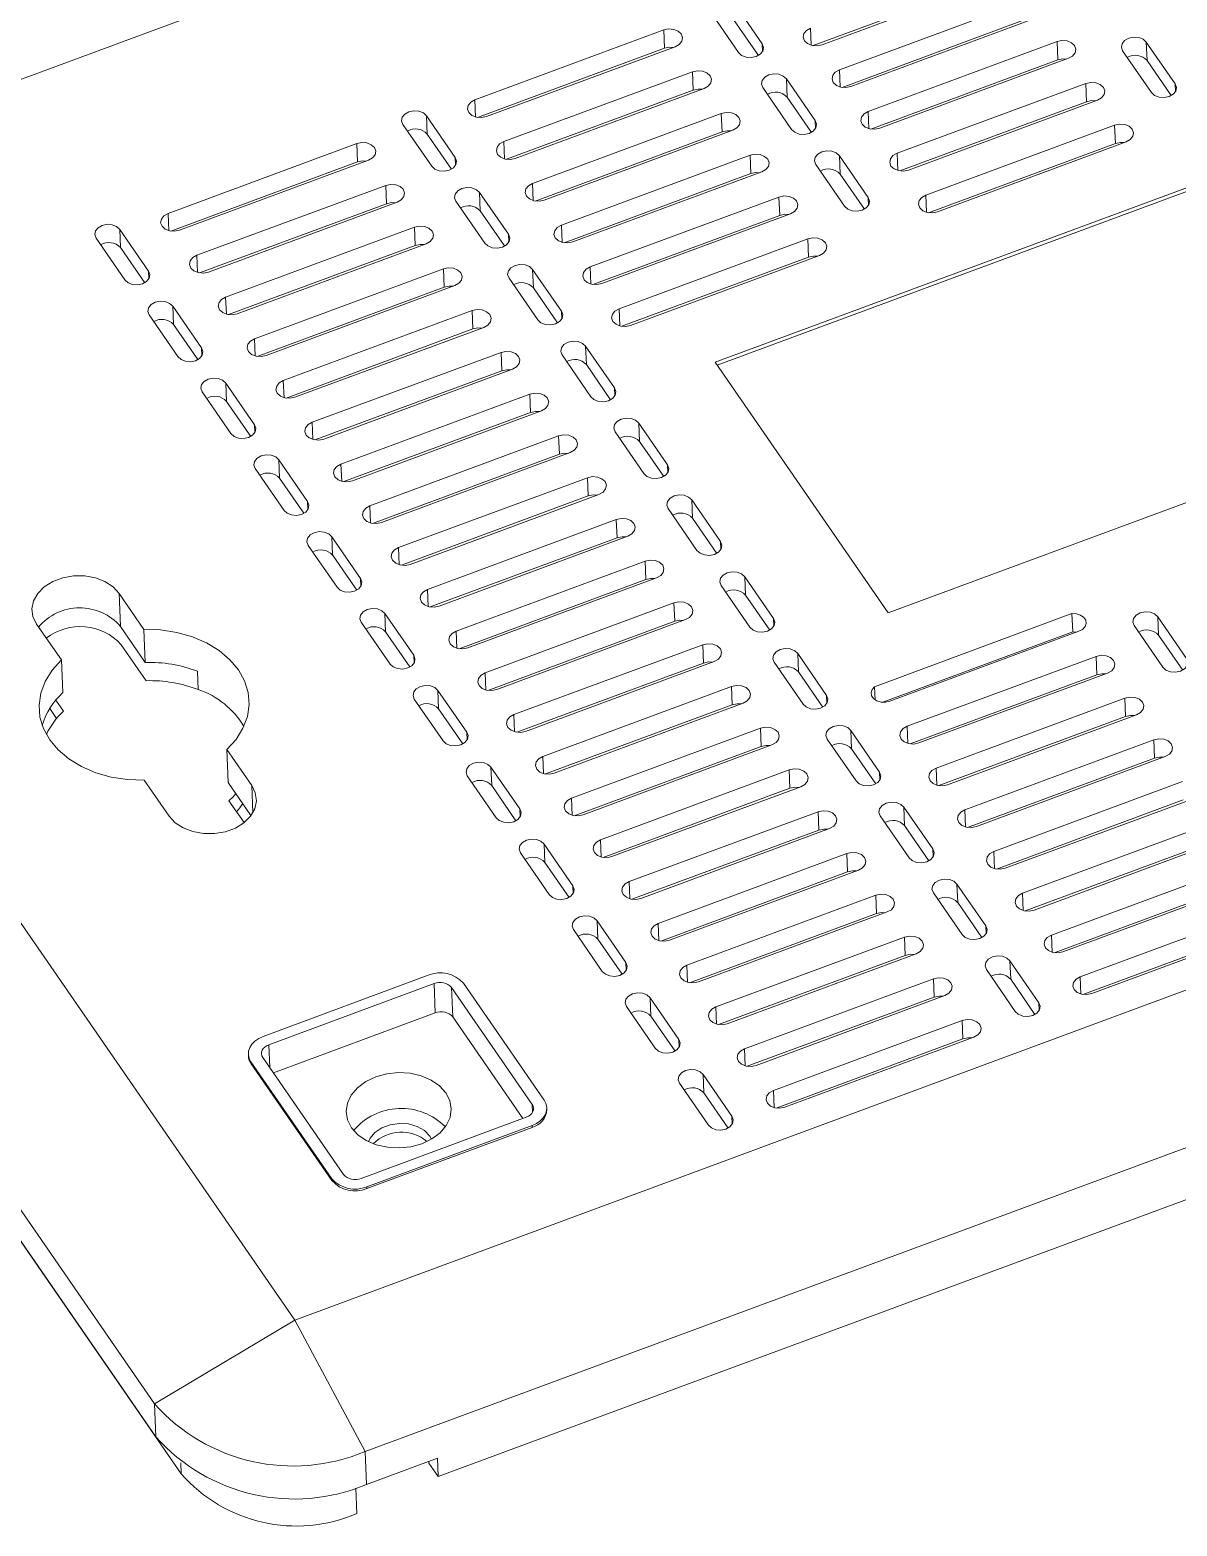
# Model space of a CAD drawing. Header units: inches. Extents: x 1765 to 3463, y 573 to 848.
# Drawn here: x 1975.37 to 1996.76, y 628.94 to 656.83 of the extents above; entities that cross this region are included whole.
import ezdxf

# ---------------------------------------------------------------- set-up
doc = ezdxf.new("R2010")
doc.units = ezdxf.units.IN

msp = doc.modelspace()

# ---------------------------------------------------------------- linework, layer by layer
at = {"color": 7, "linetype": 'Continuous', "lineweight": 15}
for p, q in [((2011.88, 669.483), (1966.55, 652.702)), ((1993.462, 657.822), (1989.978, 656.533)), ((1993.663, 657.853), (1990.142, 656.549)), ((1989.026, 656.566), (1988.488, 657.344)), ((1993.985, 657.386), (1990.465, 656.082)), ((1988.048, 657.181), (1988.585, 656.403)), ((1993.999, 657.044), (1990.516, 655.754)), ((1994.2, 657.074), (1990.68, 655.771)), ((1987.189, 656.824), (1983.669, 655.521)), ((1987.203, 656.483), (1987.189, 656.824)), ((1988.954, 656.348), (1988.502, 657.003)), ((1987.404, 656.513), (1983.884, 655.21)), ((1994.523, 656.607), (1991.002, 655.304)), ((1994.537, 656.266), (1994.523, 656.607)), ((1996.725, 655.819), (1996.187, 656.598)), ((1996.201, 656.256), (1996.187, 656.598)), ((1987.203, 656.483), (1983.72, 655.193)), ((1994.537, 656.266), (1991.053, 654.976)), ((1994.738, 656.296), (1991.217, 654.992)), ((1995.747, 656.435), (1996.285, 655.656)), ((1996.653, 655.601), (1996.201, 656.256)), ((1987.727, 656.046), (1984.206, 654.743)), ((1987.741, 655.704), (1987.727, 656.046)), ((1987.741, 655.704), (1984.257, 654.415)), ((1987.942, 655.735), (1984.421, 654.431)), ((1989.037, 655.749), (1989.574, 654.971)), ((1990.015, 655.134), (1989.477, 655.912)), ((1989.491, 655.57), (1989.477, 655.912)), ((1995.06, 655.829), (1991.54, 654.525)), ((1995.074, 655.487), (1995.06, 655.829)), ((2001.354, 655.518), (1988.151, 650.63)), ((2001.357, 655.449), (1988.189, 650.575)), ((1989.943, 654.916), (1989.491, 655.57)), ((1995.074, 655.487), (1991.591, 654.198)), ((1995.275, 655.517), (1991.755, 654.214)), ((1983.304, 654.448), (1982.767, 655.226)), ((1982.781, 654.885), (1982.767, 655.226)), ((1988.264, 655.268), (1984.744, 653.964)), ((1988.278, 654.926), (1988.264, 655.268)), ((1982.327, 655.063), (1982.864, 654.285)), ((1983.233, 654.23), (1982.781, 654.885)), ((1988.278, 654.926), (1984.795, 653.636)), ((1988.479, 654.956), (1984.959, 653.653)), ((1995.598, 655.05), (1992.077, 653.747)), ((1995.612, 654.709), (1995.598, 655.05)), ((1981.468, 654.706), (1977.947, 653.403)), ((1981.482, 654.365), (1981.468, 654.706)), ((1995.612, 654.709), (1992.128, 653.419)), ((1995.813, 654.739), (1992.292, 653.436)), ((1981.482, 654.365), (1977.998, 653.075)), ((1981.683, 654.395), (1978.162, 653.092)), ((1988.802, 654.489), (1985.281, 653.186)), ((1988.816, 654.148), (1988.802, 654.489)), ((1990.026, 654.317), (1990.563, 653.538)), ((1991.004, 653.701), (1990.466, 654.48)), ((1990.48, 654.138), (1990.466, 654.48)), ((1988.816, 654.148), (1985.332, 652.858)), ((1989.017, 654.178), (1985.496, 652.874)), ((1990.932, 653.483), (1990.48, 654.138)), ((1982.006, 653.928), (1978.485, 652.625)), ((1982.02, 653.586), (1982.006, 653.928)), ((1984.293, 653.016), (1983.756, 653.794)), ((1983.77, 653.452), (1983.756, 653.794)), ((1989.339, 653.711), (1985.819, 652.407)), ((1989.353, 653.369), (1989.339, 653.711)), ((1982.02, 653.586), (1978.536, 652.297)), ((1982.221, 653.617), (1978.7, 652.313)), ((1983.316, 653.631), (1983.853, 652.853)), ((1984.222, 652.798), (1983.77, 653.452)), ((1982.543, 653.15), (1979.022, 651.846)), ((1982.557, 652.808), (1982.543, 653.15)), ((1989.353, 653.369), (1985.87, 652.08)), ((1989.554, 653.399), (1986.034, 652.096)), ((1976.606, 652.945), (1977.143, 652.167)), ((1977.583, 652.33), (1977.046, 653.108)), ((1977.06, 652.767), (1977.046, 653.108)), ((1989.877, 652.932), (1986.356, 651.629)), ((1989.891, 652.591), (1989.877, 652.932)), ((1966.55, 652.702), (1980.31, 632.776)), ((1977.512, 652.112), (1977.06, 652.767)), ((1982.557, 652.808), (1979.073, 651.518)), ((1982.758, 652.838), (1979.237, 651.535)), ((1989.891, 652.591), (1986.407, 651.301)), ((1990.092, 652.621), (1986.571, 651.318)), ((1983.081, 652.371), (1979.56, 651.068)), ((1983.094, 652.03), (1983.081, 652.371)), ((1985.282, 651.583), (1984.745, 652.362)), ((1984.759, 652.02), (1984.745, 652.362)), ((1983.094, 652.03), (1979.611, 650.74)), ((1983.296, 652.06), (1979.775, 650.756)), ((1984.305, 652.199), (1984.842, 651.42)), ((1985.211, 651.365), (1984.759, 652.02)), ((1977.595, 651.513), (1978.132, 650.735)), ((1978.572, 650.898), (1978.035, 651.676)), ((1978.049, 651.335), (1978.035, 651.676)), ((1983.618, 651.593), (1980.097, 650.289)), ((1983.632, 651.251), (1983.618, 651.593)), ((1978.501, 650.68), (1978.049, 651.335)), ((1983.632, 651.251), (1980.148, 649.962)), ((1983.833, 651.281), (1980.312, 649.978)), ((1977.693, 631.218), (1963.933, 651.144)), ((1986.271, 650.151), (1985.734, 650.93)), ((1985.748, 650.588), (1985.734, 650.93)), ((1984.156, 650.814), (1980.635, 649.511)), ((1984.169, 650.473), (1984.156, 650.814)), ((1985.294, 650.767), (1985.831, 649.988)), ((1988.151, 650.63), (1991.376, 645.96)), ((1991.376, 645.96), (2004.139, 650.685)), ((1977.718, 630.603), (1963.959, 650.53)), ((1984.169, 650.473), (1980.686, 649.183)), ((1984.371, 650.503), (1980.85, 649.2)), ((1986.2, 649.933), (1985.748, 650.588)), ((1978.584, 650.081), (1979.121, 649.302)), ((1979.561, 649.465), (1979.024, 650.244)), ((1979.038, 649.902), (1979.024, 650.244)), ((1978.193, 629.912), (1964.434, 649.839)), ((1979.49, 649.247), (1979.038, 649.902)), ((1984.693, 650.036), (1981.172, 648.733)), ((1984.707, 649.695), (1984.693, 650.036)), ((1980.31, 632.776), (2025.64, 649.557)), ((1984.707, 649.695), (1981.223, 648.405)), ((1984.908, 649.725), (1981.387, 648.421)), ((1985.231, 649.258), (1981.71, 647.954)), ((1985.244, 648.916), (1985.231, 649.258)), ((1986.283, 649.334), (1986.82, 648.556)), ((1987.26, 648.719), (1986.723, 649.497)), ((1986.737, 649.156), (1986.723, 649.497)), ((1987.189, 648.501), (1986.737, 649.156)), ((1980.55, 648.033), (1980.013, 648.812)), ((1980.027, 648.47), (1980.013, 648.812)), ((1985.244, 648.916), (1981.761, 647.627)), ((1985.446, 648.946), (1981.925, 647.643)), ((1979.573, 648.649), (1980.11, 647.87)), ((1980.479, 647.815), (1980.027, 648.47)), ((1985.768, 648.479), (1982.247, 647.176)), ((1985.782, 648.138), (1985.768, 648.479)), ((1985.782, 648.138), (1982.298, 646.848)), ((1985.983, 648.168), (1982.462, 646.864)), ((1987.272, 647.902), (1987.809, 647.124)), ((1988.249, 647.287), (1987.712, 648.065)), ((1987.726, 647.724), (1987.712, 648.065)), ((1986.305, 647.701), (1982.785, 646.397)), ((1986.319, 647.359), (1986.305, 647.701)), ((1988.178, 647.069), (1987.726, 647.724)), ((1981.539, 646.601), (1981.002, 647.379)), ((1981.016, 647.038), (1981.002, 647.379)), ((1986.319, 647.359), (1982.836, 646.07)), ((1986.52, 647.389), (1983, 646.086)), ((1980.561, 647.216), (1981.099, 646.438)), ((1981.468, 646.383), (1981.016, 647.038)), ((2026.953, 647.108), (1981.624, 630.327)), ((1986.843, 646.922), (1983.322, 645.619)), ((1986.857, 646.581), (1986.843, 646.922)), ((1986.857, 646.581), (1983.373, 645.291)), ((1987.058, 646.611), (1983.537, 645.308)), ((1988.261, 646.47), (1988.798, 645.692)), ((1989.238, 645.854), (1988.701, 646.633)), ((1988.715, 646.291), (1988.701, 646.633)), ((1977.035, 646.321), (1977.498, 645.651)), ((1977.06, 645.707), (1977.035, 646.321)), ((1989.167, 645.636), (1988.715, 646.291)), ((1982.528, 645.169), (1981.991, 645.947)), ((1982.005, 645.606), (1981.991, 645.947)), ((1987.38, 646.144), (1983.86, 644.841)), ((1987.394, 645.803), (1987.38, 646.144)), ((1991.12, 644.583), (1994.802, 645.946)), ((1994.802, 645.946), (1994.816, 645.604)), ((1996.937, 645.108), (1996.4, 645.886)), ((1996.414, 645.545), (1996.4, 645.886)), ((1975.958, 645.081), (1975.495, 645.751)), ((1977.06, 645.707), (1977.523, 645.036)), ((1977.523, 645.036), (1977.498, 645.651)), ((1981.55, 645.784), (1982.088, 645.006)), ((2025.672, 645.663), (1982.983, 629.86)), ((1987.394, 645.803), (1983.911, 644.513)), ((1987.595, 645.833), (1984.075, 644.529)), ((1994.929, 645.616), (1991.408, 644.312)), ((1995.96, 645.723), (1996.497, 644.945)), ((1977.074, 645.365), (1977.537, 644.695)), ((1982.457, 644.951), (1982.005, 645.606)), ((1987.918, 645.366), (1984.397, 644.062)), ((1987.932, 645.024), (1987.918, 645.366)), ((1991.273, 644.293), (1994.816, 645.604)), ((1994.892, 645.602), (1994.816, 645.604)), ((1996.866, 644.89), (1996.414, 645.545)), ((1975.958, 645.081), (1975.983, 644.466)), ((1988.133, 645.054), (1984.612, 643.751)), ((1990.227, 644.422), (1989.69, 645.201)), ((1989.704, 644.859), (1989.69, 645.201)), ((1995.252, 645.149), (1991.731, 643.845)), ((1995.266, 644.807), (1995.252, 645.149)), ((1978.512, 644.529), (1978.498, 644.871)), ((1987.932, 645.024), (1984.448, 643.735)), ((1989.25, 645.038), (1989.787, 644.259)), ((1990.156, 644.204), (1989.704, 644.859)), ((1995.266, 644.807), (1991.782, 643.517)), ((1995.467, 644.837), (1991.946, 643.534)), ((1983.517, 643.736), (1982.98, 644.515)), ((1982.993, 644.173), (1982.98, 644.515)), ((1988.455, 644.587), (1984.935, 643.284)), ((1988.469, 644.246), (1988.455, 644.587)), ((1991.13, 644.339), (1991.12, 644.583)), ((1975.997, 644.125), (1975.854, 644.331)), ((1982.539, 644.352), (1983.077, 643.574)), ((1988.469, 644.246), (1984.986, 642.956)), ((1988.67, 644.276), (1985.15, 642.973)), ((1995.789, 644.37), (1992.268, 643.067)), ((1995.803, 644.029), (1995.789, 644.37)), ((1975.868, 643.989), (1975.741, 644.174)), ((1983.446, 643.518), (1982.993, 644.173)), ((1995.803, 644.029), (1992.32, 642.739)), ((1996.004, 644.059), (1992.483, 642.755)), ((1988.993, 643.809), (1985.472, 642.506)), ((1989.007, 643.467), (1988.993, 643.809)), ((1991.216, 642.99), (1990.679, 643.768)), ((1990.693, 643.427), (1990.679, 643.768)), ((1979.045, 643.411), (1979.508, 642.741)), ((1979.045, 643.411), (1979.07, 642.797)), ((1989.007, 643.467), (1985.523, 642.178)), ((1989.208, 643.498), (1985.687, 642.194)), ((1990.239, 643.605), (1990.776, 642.827)), ((1991.145, 642.772), (1990.693, 643.427)), ((1996.327, 643.592), (1992.806, 642.288)), ((1996.341, 643.25), (1996.327, 643.592)), ((1996.341, 643.25), (1992.857, 641.961)), ((1996.542, 643.28), (1993.021, 641.977)), ((1977.967, 642.171), (1977.504, 642.841)), ((1983.528, 642.92), (1984.066, 642.141)), ((1984.506, 642.304), (1983.969, 643.083)), ((1983.982, 642.741), (1983.969, 643.083)), ((1989.53, 643.031), (1986.01, 641.727)), ((1989.544, 642.689), (1989.53, 643.031)), ((1979.07, 642.797), (1979.494, 642.182)), ((1984.435, 642.086), (1983.982, 642.741)), ((1989.544, 642.689), (1986.061, 641.399)), ((1989.745, 642.719), (1986.225, 641.416)), ((1996.864, 642.813), (1993.343, 641.51)), ((1979.084, 642.455), (1979.364, 642.049)), ((1992.205, 641.558), (1991.668, 642.336)), ((1991.682, 641.995), (1991.668, 642.336)), ((1996.878, 642.472), (1993.395, 641.182)), ((1997.079, 642.502), (1993.558, 641.199)), ((1990.068, 642.252), (1986.547, 640.949)), ((1990.082, 641.911), (1990.068, 642.252)), ((1991.228, 642.173), (1991.765, 641.395)), ((1992.134, 641.34), (1991.682, 641.995)), ((1997.402, 642.035), (1993.881, 640.732)), ((1990.082, 641.911), (1986.598, 640.621)), ((1990.283, 641.941), (1986.762, 640.637)), ((1997.617, 641.724), (1994.096, 640.42)), ((1984.517, 641.487), (1985.055, 640.709)), ((1985.495, 640.872), (1984.958, 641.65)), ((1984.971, 641.309), (1984.958, 641.65)), ((1990.605, 641.474), (1987.085, 640.17)), ((1990.619, 641.132), (1990.605, 641.474)), ((1997.416, 641.693), (1993.932, 640.404)), ((1985.424, 640.654), (1984.971, 641.309)), ((1990.82, 641.162), (1987.3, 639.859)), ((1997.939, 641.257), (1994.418, 639.953)), ((1990.619, 641.132), (1987.136, 639.843)), ((1993.194, 640.126), (1992.657, 640.904)), ((1992.671, 640.562), (1992.657, 640.904)), ((1997.953, 640.915), (1994.47, 639.625)), ((1998.154, 640.945), (1994.633, 639.642)), ((1991.143, 640.695), (1987.622, 639.392)), ((1991.157, 640.354), (1991.143, 640.695)), ((1992.217, 640.741), (1992.754, 639.963)), ((1991.157, 640.354), (1987.673, 639.064)), ((1991.358, 640.384), (1987.837, 639.081)), ((1993.123, 639.907), (1992.671, 640.562)), ((1998.477, 640.478), (1994.956, 639.175)), ((1985.506, 640.055), (1986.044, 639.277)), ((1986.484, 639.44), (1985.947, 640.218)), ((1985.96, 639.877), (1985.947, 640.218)), ((1998.491, 640.137), (1995.007, 638.847)), ((1998.692, 640.167), (1995.171, 638.863)), ((1986.413, 639.222), (1985.96, 639.877)), ((1991.68, 639.917), (1988.16, 638.614)), ((1991.694, 639.575), (1991.68, 639.917)), ((1991.694, 639.575), (1988.211, 638.286)), ((1991.895, 639.606), (1988.375, 638.302)), ((1979.719, 638.065), (1982.8, 639.205)), ((1993.206, 639.309), (1993.743, 638.53)), ((1994.183, 638.693), (1993.646, 639.472)), ((1993.66, 639.13), (1993.646, 639.472)), ((1979.827, 637.909), (1982.907, 639.05)), ((1982.93, 638.503), (1982.907, 639.05)), ((1983.235, 638.975), (1984.74, 636.796)), ((1983.235, 638.975), (1983.257, 638.429)), ((1983.455, 639.057), (1984.96, 636.877)), ((1992.218, 639.139), (1988.697, 637.835)), ((1992.232, 638.797), (1992.218, 639.139)), ((1994.112, 638.475), (1993.66, 639.13)), ((1987.473, 638.008), (1986.935, 638.786)), ((1986.949, 638.444), (1986.935, 638.786)), ((1992.232, 638.797), (1988.748, 637.508)), ((1992.433, 638.827), (1988.912, 637.524)), ((1979.912, 637.386), (1982.93, 638.503)), ((1983.257, 638.429), (1984.565, 636.536)), ((1986.495, 638.623), (1987.033, 637.845)), ((1987.402, 637.79), (1986.949, 638.444)), ((1992.755, 638.36), (1989.235, 637.057)), ((1992.769, 638.019), (1992.755, 638.36)), ((1992.769, 638.019), (1989.286, 636.729)), ((1992.97, 638.049), (1989.45, 636.745)), ((1979.445, 637.733), (1979.446, 637.699)), ((1980.999, 635.411), (1979.494, 637.591)), ((1979.494, 637.591), (1979.496, 637.556)), ((1981.001, 635.377), (1979.496, 637.556)), ((1981.219, 635.493), (1979.714, 637.672)), ((1988.462, 636.575), (1987.924, 637.354)), ((1987.938, 637.012), (1987.924, 637.354)), ((1987.484, 637.191), (1988.022, 636.412)), ((1988.391, 636.357), (1987.938, 637.012)), ((1985.011, 636.7), (1985.01, 636.734)), ((1984.627, 636.559), (1981.547, 635.418)), ((1984.735, 636.403), (1981.654, 635.263)), ((1984.736, 636.369), (1981.656, 635.228)), ((1984.736, 636.369), (1984.735, 636.403)), ((1981.001, 635.377), (1980.999, 635.411)), ((1981.654, 635.263), (1981.656, 635.228)), ((1980.31, 632.776), (1977.693, 631.218)), ((1981.624, 630.327), (1980.31, 632.776)), ((1977.718, 630.603), (1977.693, 631.218)), ((1981.624, 630.327), (1981.649, 629.712)), ((1982.969, 630.201), (1981.649, 629.712)), ((1982.811, 630.109), (1982.81, 630.142)), ((1982.983, 629.86), (1982.811, 630.109)), ((1982.983, 629.86), (1982.969, 630.201)), ((1981.449, 629.645), (1981.469, 629.17))]:
    msp.add_line(p, q, dxfattribs=at)
at = {"color": 8, "linetype": 'Continuous', "lineweight": 15}
for p, q in [((1989.94, 656.541), (1989.927, 656.861)), ((1989.031, 656.421), (1989.026, 656.566)), ((1990.478, 655.763), (1990.465, 656.082)), ((1996.731, 655.675), (1996.725, 655.819)), ((1983.682, 655.201), (1983.669, 655.521)), ((1990.02, 654.989), (1990.015, 655.134)), ((1991.015, 654.984), (1991.002, 655.304)), ((1984.219, 654.423), (1984.206, 654.743)), ((1983.31, 654.303), (1983.304, 654.448)), ((1991.553, 654.206), (1991.54, 654.525)), ((1984.757, 653.645), (1984.744, 653.964)), ((1991.009, 653.557), (1991.004, 653.701)), ((1992.09, 653.427), (1992.077, 653.747)), ((1977.96, 653.083), (1977.947, 653.403)), ((1985.294, 652.866), (1985.281, 653.186)), ((1984.299, 652.871), (1984.293, 653.016)), ((1978.498, 652.305), (1978.485, 652.625)), ((1977.589, 652.185), (1977.583, 652.33)), ((1985.832, 652.088), (1985.819, 652.407)), ((1979.035, 651.527), (1979.022, 651.846)), ((1985.288, 651.439), (1985.282, 651.583)), ((1986.369, 651.309), (1986.356, 651.629)), ((1979.573, 650.748), (1979.56, 651.068)), ((1978.578, 650.753), (1978.572, 650.898)), ((1980.11, 649.97), (1980.097, 650.289)), ((1986.277, 650.006), (1986.271, 650.151)), ((1979.567, 649.321), (1979.561, 649.465)), ((1980.648, 649.191), (1980.635, 649.511)), ((1981.185, 648.413), (1981.172, 648.733)), ((1987.266, 648.574), (1987.26, 648.719)), ((1980.556, 647.888), (1980.55, 648.033)), ((1981.723, 647.635), (1981.71, 647.954)), ((1988.255, 647.142), (1988.249, 647.287)), ((1982.26, 646.856), (1982.247, 647.176)), ((1981.545, 646.456), (1981.539, 646.601)), ((1982.798, 646.078), (1982.785, 646.397)), ((1983.335, 645.299), (1983.322, 645.619)), ((1989.244, 645.71), (1989.238, 645.854)), ((1982.534, 645.024), (1982.528, 645.169)), ((1983.873, 644.521), (1983.86, 644.841)), ((1990.233, 644.278), (1990.227, 644.422)), ((1984.41, 643.743), (1984.397, 644.062)), ((1983.523, 643.592), (1983.517, 643.736)), ((1991.744, 643.526), (1991.731, 643.845)), ((1984.948, 642.964), (1984.935, 643.284)), ((1991.222, 642.845), (1991.216, 642.99)), ((1992.281, 642.747), (1992.268, 643.067)), ((1979.528, 642.234), (1979.508, 642.741)), ((1984.512, 642.16), (1984.506, 642.304)), ((1985.485, 642.186), (1985.472, 642.506)), ((1992.819, 641.969), (1992.806, 642.288)), ((1986.023, 641.408), (1986.01, 641.727)), ((1992.211, 641.413), (1992.205, 641.558)), ((1993.356, 641.19), (1993.343, 641.51)), ((1985.501, 640.727), (1985.495, 640.872)), ((1986.56, 640.629), (1986.547, 640.949)), ((1993.894, 640.412), (1993.881, 640.732)), ((1987.098, 639.851), (1987.085, 640.17)), ((1993.2, 639.981), (1993.194, 640.126)), ((1994.431, 639.634), (1994.418, 639.953)), ((1986.49, 639.295), (1986.484, 639.44)), ((1987.635, 639.072), (1987.622, 639.392)), ((1994.969, 638.855), (1994.956, 639.175)), ((1994.189, 638.549), (1994.183, 638.693)), ((1988.173, 638.294), (1988.16, 638.614)), ((1979.827, 637.909), (1979.844, 637.484)), ((1987.479, 637.863), (1987.473, 638.008)), ((1988.71, 637.516), (1988.697, 637.835)), ((1989.248, 636.737), (1989.235, 637.057)), ((1984.746, 636.651), (1984.74, 636.796)), ((1988.468, 636.431), (1988.462, 636.575)), ((1978.185, 630.119), (1978.193, 629.912))]:
    msp.add_line(p, q, dxfattribs=at)
at = {"color": 7, "linetype": 'Continuous', "lineweight": 15, "flags": 128}
for points in [[(1987.404, 656.513), (1987.48, 656.556), (1987.528, 656.616), (1987.541, 656.684), (1987.517, 656.75), (1987.459, 656.803), (1987.376, 656.836), (1987.282, 656.844), (1987.189, 656.824)], [(1989.927, 656.861), (1989.851, 656.817), (1989.803, 656.757), (1989.79, 656.689), (1989.815, 656.623), (1989.873, 656.57), (1989.955, 656.537), (1990.05, 656.53), (1990.142, 656.549)], [(1987.367, 656.499), (1987.296, 656.502), (1987.203, 656.483)], [(1988.585, 656.403), (1988.643, 656.35), (1988.726, 656.317), (1988.821, 656.309), (1988.913, 656.329), (1988.989, 656.372), (1989.037, 656.432), (1989.05, 656.5), (1989.026, 656.566)], [(1994.738, 656.296), (1994.814, 656.339), (1994.862, 656.399), (1994.875, 656.467), (1994.851, 656.533), (1994.793, 656.586), (1994.71, 656.619), (1994.615, 656.626), (1994.523, 656.607)], [(1996.187, 656.598), (1996.129, 656.651), (1996.047, 656.684), (1995.952, 656.691), (1995.86, 656.672), (1995.784, 656.629), (1995.736, 656.569), (1995.723, 656.501), (1995.747, 656.435)], [(1994.701, 656.282), (1994.629, 656.285), (1994.537, 656.266)], [(1987.942, 655.735), (1988.018, 655.778), (1988.066, 655.838), (1988.079, 655.906), (1988.054, 655.972), (1987.996, 656.025), (1987.914, 656.058), (1987.819, 656.065), (1987.727, 656.046)], [(1989.477, 655.912), (1989.419, 655.965), (1989.337, 655.998), (1989.242, 656.006), (1989.15, 655.986), (1989.073, 655.943), (1989.025, 655.883), (1989.013, 655.815), (1989.037, 655.749)], [(1990.465, 656.082), (1990.389, 656.039), (1990.341, 655.979), (1990.328, 655.911), (1990.352, 655.845), (1990.41, 655.792), (1990.493, 655.759), (1990.587, 655.751), (1990.68, 655.771)], [(1987.905, 655.721), (1987.833, 655.724), (1987.741, 655.704)], [(1995.275, 655.517), (1995.351, 655.56), (1995.4, 655.621), (1995.412, 655.689), (1995.388, 655.755), (1995.33, 655.808), (1995.248, 655.841), (1995.153, 655.848), (1995.06, 655.829)], [(1996.285, 655.656), (1996.343, 655.603), (1996.425, 655.57), (1996.52, 655.563), (1996.612, 655.582), (1996.688, 655.625), (1996.736, 655.685), (1996.749, 655.754), (1996.725, 655.819)], [(1983.669, 655.521), (1983.593, 655.478), (1983.544, 655.418), (1983.532, 655.35), (1983.556, 655.284), (1983.614, 655.23), (1983.696, 655.198), (1983.791, 655.19), (1983.884, 655.21)], [(1995.238, 655.504), (1995.167, 655.507), (1995.074, 655.487)], [(1982.767, 655.226), (1982.709, 655.28), (1982.626, 655.312), (1982.532, 655.32), (1982.439, 655.3), (1982.363, 655.257), (1982.315, 655.197), (1982.302, 655.129), (1982.327, 655.063)], [(1988.479, 654.956), (1988.555, 654.999), (1988.603, 655.059), (1988.616, 655.128), (1988.592, 655.193), (1988.534, 655.247), (1988.451, 655.28), (1988.357, 655.287), (1988.264, 655.268)], [(1989.574, 654.971), (1989.632, 654.917), (1989.715, 654.884), (1989.81, 654.877), (1989.902, 654.896), (1989.978, 654.939), (1990.026, 655), (1990.039, 655.068), (1990.015, 655.134)], [(1991.002, 655.304), (1990.926, 655.261), (1990.878, 655.201), (1990.865, 655.132), (1990.89, 655.067), (1990.948, 655.013), (1991.03, 654.98), (1991.125, 654.973), (1991.217, 654.992)], [(1988.442, 654.942), (1988.371, 654.945), (1988.278, 654.926)], [(1995.813, 654.739), (1995.889, 654.782), (1995.937, 654.842), (1995.95, 654.91), (1995.926, 654.976), (1995.868, 655.03), (1995.785, 655.062), (1995.69, 655.07), (1995.598, 655.05)], [(1981.683, 654.395), (1981.759, 654.438), (1981.807, 654.498), (1981.82, 654.566), (1981.796, 654.632), (1981.738, 654.685), (1981.655, 654.718), (1981.56, 654.726), (1981.468, 654.706)], [(1984.206, 654.743), (1984.13, 654.7), (1984.082, 654.639), (1984.069, 654.571), (1984.093, 654.505), (1984.151, 654.452), (1984.234, 654.419), (1984.329, 654.412), (1984.421, 654.431)], [(1990.466, 654.48), (1990.408, 654.533), (1990.326, 654.566), (1990.231, 654.573), (1990.138, 654.554), (1990.062, 654.511), (1990.014, 654.451), (1990.002, 654.383), (1990.026, 654.317)], [(1995.776, 654.725), (1995.704, 654.728), (1995.612, 654.709)], [(1981.646, 654.381), (1981.574, 654.384), (1981.482, 654.365)], [(1982.864, 654.285), (1982.922, 654.232), (1983.005, 654.199), (1983.099, 654.191), (1983.192, 654.211), (1983.268, 654.254), (1983.316, 654.314), (1983.329, 654.382), (1983.304, 654.448)], [(1989.017, 654.178), (1989.093, 654.221), (1989.141, 654.281), (1989.154, 654.349), (1989.129, 654.415), (1989.071, 654.468), (1988.989, 654.501), (1988.894, 654.508), (1988.802, 654.489)], [(1991.54, 654.525), (1991.464, 654.482), (1991.416, 654.422), (1991.403, 654.354), (1991.427, 654.288), (1991.485, 654.235), (1991.568, 654.202), (1991.662, 654.195), (1991.755, 654.214)], [(1988.98, 654.164), (1988.908, 654.167), (1988.816, 654.148)], [(1982.221, 653.617), (1982.297, 653.66), (1982.345, 653.72), (1982.358, 653.788), (1982.333, 653.854), (1982.275, 653.907), (1982.193, 653.94), (1982.098, 653.947), (1982.006, 653.928)], [(1983.756, 653.794), (1983.698, 653.847), (1983.615, 653.88), (1983.521, 653.888), (1983.428, 653.868), (1983.352, 653.825), (1983.304, 653.765), (1983.291, 653.697), (1983.316, 653.631)], [(1984.744, 653.964), (1984.668, 653.921), (1984.619, 653.861), (1984.607, 653.793), (1984.631, 653.727), (1984.689, 653.674), (1984.771, 653.641), (1984.866, 653.633), (1984.959, 653.653)], [(1989.554, 653.399), (1989.63, 653.442), (1989.678, 653.503), (1989.691, 653.571), (1989.667, 653.637), (1989.609, 653.69), (1989.526, 653.723), (1989.432, 653.73), (1989.339, 653.711)], [(1990.563, 653.538), (1990.621, 653.485), (1990.704, 653.452), (1990.799, 653.445), (1990.891, 653.464), (1990.967, 653.507), (1991.015, 653.567), (1991.028, 653.636), (1991.004, 653.701)], [(1992.077, 653.747), (1992.001, 653.704), (1991.953, 653.644), (1991.94, 653.576), (1991.965, 653.51), (1992.023, 653.456), (1992.105, 653.424), (1992.2, 653.416), (1992.292, 653.436)], [(1982.183, 653.603), (1982.112, 653.606), (1982.02, 653.586)], [(1977.046, 653.108), (1976.988, 653.162), (1976.905, 653.194), (1976.81, 653.202), (1976.718, 653.182), (1976.642, 653.139), (1976.594, 653.079), (1976.581, 653.011), (1976.606, 652.945)], [(1977.947, 653.403), (1977.871, 653.36), (1977.823, 653.3), (1977.81, 653.232), (1977.835, 653.166), (1977.893, 653.112), (1977.975, 653.08), (1978.07, 653.072), (1978.162, 653.092)], [(1982.758, 652.838), (1982.834, 652.881), (1982.882, 652.941), (1982.895, 653.01), (1982.871, 653.075), (1982.813, 653.129), (1982.73, 653.162), (1982.635, 653.169), (1982.543, 653.15)], [(1985.281, 653.186), (1985.205, 653.143), (1985.157, 653.083), (1985.144, 653.014), (1985.168, 652.949), (1985.226, 652.895), (1985.309, 652.862), (1985.404, 652.855), (1985.496, 652.874)], [(1989.517, 653.386), (1989.446, 653.389), (1989.353, 653.369)], [(1983.853, 652.853), (1983.911, 652.799), (1983.994, 652.766), (1984.088, 652.759), (1984.181, 652.778), (1984.257, 652.821), (1984.305, 652.882), (1984.318, 652.95), (1984.293, 653.016)], [(1990.092, 652.621), (1990.168, 652.664), (1990.216, 652.724), (1990.229, 652.792), (1990.204, 652.858), (1990.146, 652.912), (1990.064, 652.944), (1989.969, 652.952), (1989.877, 652.932)], [(1978.485, 652.625), (1978.409, 652.582), (1978.361, 652.521), (1978.348, 652.453), (1978.372, 652.387), (1978.43, 652.334), (1978.513, 652.301), (1978.607, 652.294), (1978.7, 652.313)], [(1982.721, 652.824), (1982.649, 652.827), (1982.557, 652.808)], [(1990.055, 652.607), (1989.983, 652.61), (1989.891, 652.591)], [(1977.143, 652.167), (1977.201, 652.114), (1977.284, 652.081), (1977.378, 652.073), (1977.471, 652.093), (1977.547, 652.136), (1977.595, 652.196), (1977.608, 652.264), (1977.583, 652.33)], [(1983.296, 652.06), (1983.372, 652.103), (1983.42, 652.163), (1983.432, 652.231), (1983.408, 652.297), (1983.35, 652.35), (1983.268, 652.383), (1983.173, 652.39), (1983.081, 652.371)], [(1984.745, 652.362), (1984.687, 652.415), (1984.604, 652.448), (1984.51, 652.455), (1984.417, 652.436), (1984.341, 652.393), (1984.293, 652.333), (1984.28, 652.265), (1984.305, 652.199)], [(1985.819, 652.407), (1985.742, 652.364), (1985.694, 652.304), (1985.682, 652.236), (1985.706, 652.17), (1985.764, 652.117), (1985.846, 652.084), (1985.941, 652.077), (1986.034, 652.096)], [(1983.258, 652.046), (1983.187, 652.049), (1983.094, 652.03)], [(1978.035, 651.676), (1977.977, 651.729), (1977.894, 651.762), (1977.799, 651.77), (1977.707, 651.75), (1977.631, 651.707), (1977.583, 651.647), (1977.57, 651.579), (1977.595, 651.513)], [(1979.022, 651.846), (1978.946, 651.803), (1978.898, 651.743), (1978.885, 651.675), (1978.91, 651.609), (1978.968, 651.556), (1979.05, 651.523), (1979.145, 651.515), (1979.237, 651.535)], [(1983.833, 651.281), (1983.909, 651.324), (1983.957, 651.385), (1983.97, 651.453), (1983.946, 651.519), (1983.888, 651.572), (1983.805, 651.605), (1983.71, 651.612), (1983.618, 651.593)], [(1984.842, 651.42), (1984.9, 651.367), (1984.983, 651.334), (1985.077, 651.327), (1985.17, 651.346), (1985.246, 651.389), (1985.294, 651.449), (1985.307, 651.518), (1985.282, 651.583)], [(1986.356, 651.629), (1986.28, 651.586), (1986.232, 651.526), (1986.219, 651.458), (1986.243, 651.392), (1986.301, 651.338), (1986.384, 651.306), (1986.479, 651.298), (1986.571, 651.318)], [(1983.796, 651.268), (1983.724, 651.271), (1983.632, 651.251)], [(1979.56, 651.068), (1979.484, 651.025), (1979.436, 650.965), (1979.423, 650.896), (1979.447, 650.831), (1979.505, 650.777), (1979.588, 650.744), (1979.682, 650.737), (1979.775, 650.756)], [(1985.734, 650.93), (1985.676, 650.983), (1985.593, 651.016), (1985.499, 651.023), (1985.406, 651.004), (1985.33, 650.961), (1985.282, 650.901), (1985.269, 650.832), (1985.294, 650.767)], [(1978.132, 650.735), (1978.19, 650.681), (1978.272, 650.648), (1978.367, 650.641), (1978.46, 650.66), (1978.536, 650.703), (1978.584, 650.764), (1978.597, 650.832), (1978.572, 650.898)], [(1984.371, 650.503), (1984.447, 650.546), (1984.495, 650.606), (1984.507, 650.674), (1984.483, 650.74), (1984.425, 650.794), (1984.343, 650.826), (1984.248, 650.834), (1984.156, 650.814)], [(1984.333, 650.489), (1984.262, 650.492), (1984.169, 650.473)], [(1979.024, 650.244), (1978.966, 650.297), (1978.883, 650.33), (1978.788, 650.337), (1978.696, 650.318), (1978.62, 650.275), (1978.572, 650.215), (1978.559, 650.147), (1978.584, 650.081)], [(1980.097, 650.289), (1980.021, 650.246), (1979.973, 650.186), (1979.96, 650.118), (1979.985, 650.052), (1980.043, 649.999), (1980.125, 649.966), (1980.22, 649.959), (1980.312, 649.978)], [(1985.831, 649.988), (1985.889, 649.935), (1985.972, 649.902), (1986.066, 649.895), (1986.159, 649.914), (1986.235, 649.957), (1986.283, 650.017), (1986.296, 650.085), (1986.271, 650.151)], [(1984.908, 649.725), (1984.984, 649.768), (1985.032, 649.828), (1985.045, 649.896), (1985.021, 649.962), (1984.963, 650.015), (1984.88, 650.048), (1984.785, 650.055), (1984.693, 650.036)], [(1984.871, 649.711), (1984.799, 649.714), (1984.707, 649.695)], [(1986.723, 649.497), (1986.665, 649.551), (1986.582, 649.584), (1986.488, 649.591), (1986.395, 649.572), (1986.319, 649.528), (1986.271, 649.468), (1986.258, 649.4), (1986.283, 649.334)], [(1979.121, 649.302), (1979.179, 649.249), (1979.261, 649.216), (1979.356, 649.209), (1979.449, 649.228), (1979.525, 649.271), (1979.573, 649.331), (1979.585, 649.4), (1979.561, 649.465)], [(1980.635, 649.511), (1980.559, 649.468), (1980.511, 649.408), (1980.498, 649.34), (1980.522, 649.274), (1980.58, 649.22), (1980.663, 649.188), (1980.757, 649.18), (1980.85, 649.2)], [(1985.446, 648.946), (1985.522, 648.989), (1985.57, 649.049), (1985.582, 649.118), (1985.558, 649.183), (1985.5, 649.237), (1985.418, 649.27), (1985.323, 649.277), (1985.231, 649.258)], [(1980.013, 648.812), (1979.955, 648.865), (1979.872, 648.898), (1979.777, 648.905), (1979.685, 648.886), (1979.609, 648.843), (1979.561, 648.783), (1979.548, 648.714), (1979.573, 648.649)], [(1981.172, 648.733), (1981.096, 648.69), (1981.048, 648.629), (1981.035, 648.561), (1981.06, 648.495), (1981.118, 648.442), (1981.2, 648.409), (1981.295, 648.402), (1981.387, 648.421)], [(1985.408, 648.932), (1985.337, 648.935), (1985.244, 648.916)], [(1986.82, 648.556), (1986.878, 648.503), (1986.961, 648.47), (1987.055, 648.462), (1987.148, 648.482), (1987.224, 648.525), (1987.272, 648.585), (1987.285, 648.653), (1987.26, 648.719)], [(1985.983, 648.168), (1986.059, 648.211), (1986.107, 648.271), (1986.12, 648.339), (1986.096, 648.405), (1986.038, 648.458), (1985.955, 648.491), (1985.86, 648.499), (1985.768, 648.479)], [(1985.946, 648.154), (1985.874, 648.157), (1985.782, 648.138)], [(1987.712, 648.065), (1987.654, 648.118), (1987.571, 648.151), (1987.477, 648.159), (1987.384, 648.139), (1987.308, 648.096), (1987.26, 648.036), (1987.247, 647.968), (1987.272, 647.902)], [(1980.11, 647.87), (1980.168, 647.817), (1980.25, 647.784), (1980.345, 647.777), (1980.438, 647.796), (1980.514, 647.839), (1980.562, 647.899), (1980.574, 647.967), (1980.55, 648.033)], [(1981.71, 647.954), (1981.634, 647.911), (1981.586, 647.851), (1981.573, 647.783), (1981.597, 647.717), (1981.655, 647.664), (1981.738, 647.631), (1981.832, 647.624), (1981.925, 647.643)], [(1986.52, 647.389), (1986.597, 647.433), (1986.645, 647.493), (1986.657, 647.561), (1986.633, 647.627), (1986.575, 647.68), (1986.493, 647.713), (1986.398, 647.72), (1986.305, 647.701)], [(1981.002, 647.379), (1980.944, 647.433), (1980.861, 647.466), (1980.766, 647.473), (1980.674, 647.454), (1980.598, 647.411), (1980.55, 647.35), (1980.537, 647.282), (1980.561, 647.216)], [(1986.483, 647.376), (1986.412, 647.379), (1986.319, 647.359)], [(1987.809, 647.124), (1987.867, 647.07), (1987.95, 647.038), (1988.044, 647.03), (1988.137, 647.05), (1988.213, 647.093), (1988.261, 647.153), (1988.274, 647.221), (1988.249, 647.287)], [(1982.247, 647.176), (1982.171, 647.133), (1982.123, 647.073), (1982.11, 647.004), (1982.135, 646.939), (1982.193, 646.885), (1982.275, 646.852), (1982.37, 646.845), (1982.462, 646.864)], [(1987.058, 646.611), (1987.134, 646.654), (1987.182, 646.714), (1987.195, 646.782), (1987.171, 646.848), (1987.113, 646.902), (1987.03, 646.934), (1986.935, 646.942), (1986.843, 646.922)], [(1988.701, 646.633), (1988.643, 646.686), (1988.56, 646.719), (1988.466, 646.726), (1988.373, 646.707), (1988.297, 646.664), (1988.249, 646.604), (1988.236, 646.536), (1988.261, 646.47)], [(1975.495, 645.751), (1975.427, 645.89), (1975.408, 646.037), (1975.439, 646.184), (1975.518, 646.323), (1975.64, 646.445), (1975.799, 646.543), (1975.984, 646.612), (1976.186, 646.647), (1976.393, 646.647), (1976.592, 646.611), (1976.772, 646.542), (1976.923, 646.444), (1977.035, 646.321)], [(1981.099, 646.438), (1981.157, 646.385), (1981.239, 646.352), (1981.334, 646.344), (1981.427, 646.364), (1981.503, 646.407), (1981.551, 646.467), (1981.563, 646.535), (1981.539, 646.601)], [(1987.021, 646.597), (1986.949, 646.6), (1986.857, 646.581)], [(1982.785, 646.397), (1982.709, 646.354), (1982.661, 646.294), (1982.648, 646.226), (1982.672, 646.16), (1982.73, 646.107), (1982.813, 646.074), (1982.907, 646.067), (1983, 646.086)], [(1981.991, 645.947), (1981.933, 646), (1981.85, 646.033), (1981.755, 646.041), (1981.663, 646.021), (1981.587, 645.978), (1981.539, 645.918), (1981.526, 645.85), (1981.55, 645.784)], [(1987.595, 645.833), (1987.672, 645.876), (1987.72, 645.936), (1987.732, 646.004), (1987.708, 646.07), (1987.65, 646.123), (1987.568, 646.156), (1987.473, 646.163), (1987.38, 646.144)], [(1994.929, 645.616), (1994.997, 645.652), (1995.045, 645.703), (1995.066, 645.762), (1995.058, 645.822), (1995.022, 645.876), (1994.962, 645.918), (1994.886, 645.942), (1994.802, 645.946)], [(1996.4, 645.886), (1996.342, 645.94), (1996.259, 645.973), (1996.165, 645.98), (1996.072, 645.961), (1995.996, 645.918), (1995.948, 645.857), (1995.935, 645.789), (1995.96, 645.723)], [(1977.498, 645.651), (1977.81, 645.64), (1978.113, 645.593), (1978.402, 645.512), (1978.667, 645.398), (1978.902, 645.256), (1979.102, 645.087), (1979.261, 644.898), (1979.376, 644.691), (1979.442, 644.474), (1979.46, 644.25), (1979.427, 644.027), (1979.345, 643.809), (1979.217, 643.602), (1979.045, 643.411)], [(1983.322, 645.619), (1983.246, 645.576), (1983.198, 645.516), (1983.185, 645.448), (1983.21, 645.382), (1983.268, 645.329), (1983.35, 645.296), (1983.445, 645.288), (1983.537, 645.308)], [(1987.558, 645.819), (1987.487, 645.822), (1987.394, 645.803)], [(1988.798, 645.692), (1988.856, 645.638), (1988.939, 645.605), (1989.033, 645.598), (1989.126, 645.617), (1989.202, 645.66), (1989.25, 645.721), (1989.263, 645.789), (1989.238, 645.854)], [(1988.133, 645.054), (1988.209, 645.097), (1988.257, 645.158), (1988.27, 645.226), (1988.246, 645.291), (1988.188, 645.345), (1988.105, 645.378), (1988.01, 645.385), (1987.918, 645.366)], [(1977.504, 642.841), (1977.193, 642.852), (1976.889, 642.899), (1976.601, 642.98), (1976.335, 643.094), (1976.1, 643.236), (1975.9, 643.405), (1975.741, 643.594), (1975.626, 643.801), (1975.56, 644.018), (1975.542, 644.242), (1975.575, 644.465), (1975.657, 644.683), (1975.785, 644.89), (1975.958, 645.081)], [(1982.088, 645.006), (1982.146, 644.952), (1982.228, 644.92), (1982.323, 644.912), (1982.416, 644.932), (1982.492, 644.975), (1982.54, 645.035), (1982.552, 645.103), (1982.528, 645.169)], [(1989.69, 645.201), (1989.632, 645.254), (1989.549, 645.287), (1989.455, 645.294), (1989.362, 645.275), (1989.286, 645.232), (1989.238, 645.172), (1989.225, 645.103), (1989.25, 645.038)], [(1995.467, 644.837), (1995.543, 644.88), (1995.591, 644.94), (1995.604, 645.009), (1995.579, 645.074), (1995.521, 645.128), (1995.439, 645.161), (1995.344, 645.168), (1995.252, 645.149)], [(1996.497, 644.945), (1996.555, 644.892), (1996.638, 644.859), (1996.732, 644.852), (1996.825, 644.871), (1996.901, 644.914), (1996.949, 644.974), (1996.962, 645.042), (1996.937, 645.108)], [(1983.86, 644.841), (1983.784, 644.798), (1983.736, 644.737), (1983.723, 644.669), (1983.747, 644.604), (1983.805, 644.55), (1983.888, 644.517), (1983.982, 644.51), (1984.075, 644.529)], [(1988.096, 645.041), (1988.024, 645.044), (1987.932, 645.024)], [(1995.429, 644.823), (1995.358, 644.826), (1995.266, 644.807)], [(1982.98, 644.515), (1982.922, 644.568), (1982.839, 644.601), (1982.744, 644.608), (1982.652, 644.589), (1982.576, 644.546), (1982.528, 644.486), (1982.515, 644.418), (1982.539, 644.352)], [(1988.67, 644.276), (1988.746, 644.319), (1988.795, 644.379), (1988.807, 644.447), (1988.783, 644.513), (1988.725, 644.566), (1988.643, 644.599), (1988.548, 644.607), (1988.455, 644.587)], [(1991.12, 644.583), (1991.075, 644.531), (1991.056, 644.472), (1991.067, 644.412), (1991.105, 644.359), (1991.166, 644.319), (1991.243, 644.296), (1991.327, 644.294), (1991.408, 644.312)], [(1988.633, 644.262), (1988.562, 644.265), (1988.469, 644.246)], [(1989.787, 644.259), (1989.845, 644.206), (1989.928, 644.173), (1990.022, 644.166), (1990.115, 644.185), (1990.191, 644.228), (1990.239, 644.288), (1990.252, 644.356), (1990.227, 644.422)], [(1996.004, 644.059), (1996.08, 644.102), (1996.128, 644.162), (1996.141, 644.23), (1996.117, 644.296), (1996.059, 644.349), (1995.976, 644.382), (1995.882, 644.389), (1995.789, 644.37)], [(1984.397, 644.062), (1984.321, 644.019), (1984.273, 643.959), (1984.26, 643.891), (1984.285, 643.825), (1984.343, 643.772), (1984.425, 643.739), (1984.52, 643.732), (1984.612, 643.751)], [(1995.967, 644.045), (1995.895, 644.048), (1995.803, 644.029)], [(1983.077, 643.574), (1983.135, 643.52), (1983.217, 643.487), (1983.312, 643.48), (1983.404, 643.499), (1983.481, 643.542), (1983.529, 643.603), (1983.541, 643.671), (1983.517, 643.736)], [(1989.208, 643.498), (1989.284, 643.541), (1989.332, 643.601), (1989.345, 643.669), (1989.321, 643.735), (1989.263, 643.788), (1989.18, 643.821), (1989.085, 643.828), (1988.993, 643.809)], [(1990.679, 643.768), (1990.621, 643.822), (1990.538, 643.855), (1990.444, 643.862), (1990.351, 643.843), (1990.275, 643.8), (1990.227, 643.739), (1990.214, 643.671), (1990.239, 643.605)], [(1991.731, 643.845), (1991.655, 643.802), (1991.607, 643.742), (1991.594, 643.674), (1991.618, 643.608), (1991.676, 643.555), (1991.759, 643.522), (1991.854, 643.514), (1991.946, 643.534)], [(1989.171, 643.484), (1989.099, 643.487), (1989.007, 643.467)], [(1996.542, 643.28), (1996.618, 643.323), (1996.666, 643.384), (1996.679, 643.452), (1996.654, 643.518), (1996.596, 643.571), (1996.514, 643.604), (1996.419, 643.611), (1996.327, 643.592)], [(1983.969, 643.083), (1983.911, 643.136), (1983.828, 643.169), (1983.733, 643.176), (1983.641, 643.157), (1983.565, 643.114), (1983.517, 643.054), (1983.504, 642.985), (1983.528, 642.92)], [(1984.935, 643.284), (1984.859, 643.241), (1984.811, 643.181), (1984.798, 643.113), (1984.822, 643.047), (1984.88, 642.993), (1984.963, 642.961), (1985.057, 642.953), (1985.15, 642.973)], [(1996.504, 643.267), (1996.433, 643.27), (1996.341, 643.25)], [(1989.745, 642.719), (1989.821, 642.762), (1989.87, 642.822), (1989.882, 642.891), (1989.858, 642.956), (1989.8, 643.01), (1989.718, 643.043), (1989.623, 643.05), (1989.53, 643.031)], [(1990.776, 642.827), (1990.834, 642.774), (1990.917, 642.741), (1991.011, 642.734), (1991.104, 642.753), (1991.18, 642.796), (1991.228, 642.856), (1991.241, 642.924), (1991.216, 642.99)], [(1992.268, 643.067), (1992.192, 643.024), (1992.144, 642.964), (1992.131, 642.895), (1992.156, 642.83), (1992.214, 642.776), (1992.296, 642.743), (1992.391, 642.736), (1992.483, 642.755)], [(1979.508, 642.741), (1979.575, 642.602), (1979.594, 642.455), (1979.563, 642.308), (1979.484, 642.169), (1979.362, 642.047), (1979.204, 641.949), (1979.018, 641.88), (1978.816, 641.845), (1978.609, 641.845), (1978.41, 641.881), (1978.23, 641.95), (1978.08, 642.048), (1977.967, 642.171)], [(1979.212, 642.59), (1979.159, 642.53), (1979.084, 642.455)], [(1989.708, 642.705), (1989.637, 642.708), (1989.544, 642.689)], [(1984.066, 642.141), (1984.124, 642.088), (1984.206, 642.055), (1984.301, 642.048), (1984.393, 642.067), (1984.47, 642.11), (1984.518, 642.17), (1984.53, 642.238), (1984.506, 642.304)], [(1985.472, 642.506), (1985.396, 642.463), (1985.348, 642.402), (1985.335, 642.334), (1985.36, 642.268), (1985.418, 642.215), (1985.5, 642.182), (1985.595, 642.175), (1985.687, 642.194)], [(1990.283, 641.941), (1990.359, 641.984), (1990.407, 642.044), (1990.42, 642.112), (1990.395, 642.178), (1990.338, 642.231), (1990.255, 642.264), (1990.16, 642.271), (1990.068, 642.252)], [(1991.668, 642.336), (1991.61, 642.39), (1991.527, 642.422), (1991.433, 642.43), (1991.34, 642.41), (1991.264, 642.367), (1991.216, 642.307), (1991.203, 642.239), (1991.228, 642.173)], [(1992.806, 642.288), (1992.73, 642.245), (1992.682, 642.185), (1992.669, 642.117), (1992.693, 642.051), (1992.751, 641.998), (1992.834, 641.965), (1992.929, 641.958), (1993.021, 641.977)], [(1984.958, 641.65), (1984.9, 641.704), (1984.817, 641.737), (1984.722, 641.744), (1984.63, 641.725), (1984.554, 641.682), (1984.506, 641.621), (1984.493, 641.553), (1984.517, 641.487)], [(1986.01, 641.727), (1985.934, 641.684), (1985.886, 641.624), (1985.873, 641.556), (1985.897, 641.49), (1985.955, 641.437), (1986.038, 641.404), (1986.132, 641.396), (1986.225, 641.416)], [(1990.246, 641.927), (1990.174, 641.93), (1990.082, 641.911)], [(1990.82, 641.162), (1990.896, 641.205), (1990.945, 641.266), (1990.957, 641.334), (1990.933, 641.4), (1990.875, 641.453), (1990.793, 641.486), (1990.698, 641.493), (1990.605, 641.474)], [(1991.765, 641.395), (1991.823, 641.341), (1991.906, 641.309), (1992, 641.301), (1992.093, 641.321), (1992.169, 641.364), (1992.217, 641.424), (1992.23, 641.492), (1992.205, 641.558)], [(1993.343, 641.51), (1993.267, 641.467), (1993.219, 641.407), (1993.206, 641.339), (1993.231, 641.273), (1993.289, 641.219), (1993.371, 641.187), (1993.466, 641.179), (1993.558, 641.199)], [(1990.783, 641.149), (1990.712, 641.152), (1990.619, 641.132)], [(1985.055, 640.709), (1985.113, 640.656), (1985.195, 640.623), (1985.29, 640.616), (1985.382, 640.635), (1985.458, 640.678), (1985.507, 640.738), (1985.519, 640.806), (1985.495, 640.872)], [(1986.547, 640.949), (1986.471, 640.906), (1986.423, 640.846), (1986.41, 640.777), (1986.435, 640.712), (1986.493, 640.658), (1986.575, 640.625), (1986.67, 640.618), (1986.762, 640.637)], [(1992.657, 640.904), (1992.599, 640.957), (1992.516, 640.99), (1992.422, 640.997), (1992.329, 640.978), (1992.253, 640.935), (1992.205, 640.875), (1992.192, 640.807), (1992.217, 640.741)], [(1991.358, 640.384), (1991.434, 640.427), (1991.482, 640.487), (1991.495, 640.555), (1991.47, 640.621), (1991.413, 640.675), (1991.33, 640.707), (1991.235, 640.715), (1991.143, 640.695)], [(1993.881, 640.732), (1993.805, 640.689), (1993.757, 640.628), (1993.744, 640.56), (1993.768, 640.494), (1993.826, 640.441), (1993.909, 640.408), (1994.003, 640.401), (1994.096, 640.42)], [(1985.947, 640.218), (1985.889, 640.272), (1985.806, 640.304), (1985.711, 640.312), (1985.619, 640.292), (1985.543, 640.249), (1985.495, 640.189), (1985.482, 640.121), (1985.506, 640.055)], [(1991.321, 640.37), (1991.249, 640.373), (1991.157, 640.354)], [(1987.085, 640.17), (1987.009, 640.127), (1986.961, 640.067), (1986.948, 639.999), (1986.972, 639.933), (1987.03, 639.88), (1987.113, 639.847), (1987.207, 639.84), (1987.3, 639.859)], [(1992.754, 639.963), (1992.812, 639.909), (1992.895, 639.876), (1992.989, 639.869), (1993.082, 639.888), (1993.158, 639.931), (1993.206, 639.992), (1993.219, 640.06), (1993.194, 640.126)], [(1991.895, 639.606), (1991.971, 639.649), (1992.02, 639.709), (1992.032, 639.777), (1992.008, 639.843), (1991.95, 639.896), (1991.867, 639.929), (1991.773, 639.936), (1991.68, 639.917)], [(1994.418, 639.953), (1994.342, 639.91), (1994.294, 639.85), (1994.281, 639.782), (1994.306, 639.716), (1994.364, 639.663), (1994.446, 639.63), (1994.541, 639.623), (1994.633, 639.642)], [(1991.858, 639.592), (1991.787, 639.595), (1991.694, 639.575)], [(1993.646, 639.472), (1993.588, 639.525), (1993.505, 639.558), (1993.411, 639.565), (1993.318, 639.546), (1993.242, 639.503), (1993.194, 639.443), (1993.181, 639.375), (1993.206, 639.309)], [(1986.044, 639.277), (1986.102, 639.223), (1986.184, 639.191), (1986.279, 639.183), (1986.371, 639.203), (1986.447, 639.246), (1986.496, 639.306), (1986.508, 639.374), (1986.484, 639.44)], [(1987.622, 639.392), (1987.546, 639.349), (1987.498, 639.289), (1987.485, 639.221), (1987.51, 639.155), (1987.568, 639.101), (1987.65, 639.069), (1987.745, 639.061), (1987.837, 639.081)], [(1992.433, 638.827), (1992.509, 638.87), (1992.557, 638.93), (1992.57, 638.999), (1992.545, 639.064), (1992.488, 639.118), (1992.405, 639.151), (1992.31, 639.158), (1992.218, 639.139)], [(1994.956, 639.175), (1994.88, 639.132), (1994.832, 639.072), (1994.819, 639.003), (1994.843, 638.938), (1994.901, 638.884), (1994.984, 638.851), (1995.078, 638.844), (1995.171, 638.863)], [(1986.935, 638.786), (1986.878, 638.839), (1986.795, 638.872), (1986.7, 638.879), (1986.608, 638.86), (1986.532, 638.817), (1986.484, 638.757), (1986.471, 638.689), (1986.495, 638.623)], [(1992.396, 638.813), (1992.324, 638.816), (1992.232, 638.797)], [(1993.743, 638.53), (1993.801, 638.477), (1993.884, 638.444), (1993.978, 638.437), (1994.071, 638.456), (1994.147, 638.499), (1994.195, 638.559), (1994.208, 638.628), (1994.183, 638.693)], [(1988.16, 638.614), (1988.084, 638.571), (1988.036, 638.51), (1988.023, 638.442), (1988.047, 638.376), (1988.105, 638.323), (1988.188, 638.29), (1988.282, 638.283), (1988.375, 638.302)], [(1992.97, 638.049), (1993.046, 638.092), (1993.095, 638.152), (1993.107, 638.22), (1993.083, 638.286), (1993.025, 638.339), (1992.942, 638.372), (1992.848, 638.38), (1992.755, 638.36)], [(1979.719, 638.065), (1979.638, 638.027), (1979.567, 637.979), (1979.511, 637.922), (1979.471, 637.858), (1979.449, 637.791), (1979.445, 637.722), (1979.461, 637.654), (1979.494, 637.591)], [(1979.714, 637.672), (1979.698, 637.704), (1979.69, 637.738), (1979.692, 637.772), (1979.703, 637.806), (1979.723, 637.838), (1979.751, 637.866), (1979.786, 637.89), (1979.827, 637.909)], [(1987.033, 637.845), (1987.091, 637.791), (1987.173, 637.758), (1987.268, 637.751), (1987.36, 637.77), (1987.436, 637.813), (1987.485, 637.874), (1987.497, 637.942), (1987.473, 638.008)], [(1988.697, 637.835), (1988.621, 637.792), (1988.573, 637.732), (1988.56, 637.664), (1988.585, 637.598), (1988.642, 637.545), (1988.725, 637.512), (1988.82, 637.505), (1988.912, 637.524)], [(1992.933, 638.035), (1992.862, 638.038), (1992.769, 638.019)], [(1981.369, 636.362), (1981.487, 636.231), (1981.643, 636.124), (1981.829, 636.045), (1982.037, 635.998), (1982.255, 635.985), (1982.473, 636.008), (1982.679, 636.065), (1982.864, 636.153), (1983.019, 636.268), (1983.134, 636.404), (1983.206, 636.554), (1983.229, 636.711), (1983.203, 636.867), (1983.13, 637.013), (1983.012, 637.144), (1982.856, 637.251), (1982.669, 637.331), (1982.462, 637.378), (1982.244, 637.39), (1982.026, 637.367), (1981.819, 637.31), (1981.634, 637.222), (1981.48, 637.107), (1981.364, 636.971), (1981.293, 636.821), (1981.27, 636.664), (1981.296, 636.508), (1981.369, 636.362)], [(1987.924, 637.354), (1987.867, 637.407), (1987.784, 637.44), (1987.689, 637.447), (1987.597, 637.428), (1987.521, 637.385), (1987.473, 637.325), (1987.46, 637.257), (1987.484, 637.191)], [(1989.235, 637.057), (1989.159, 637.014), (1989.111, 636.954), (1989.098, 636.885), (1989.122, 636.82), (1989.18, 636.766), (1989.263, 636.733), (1989.357, 636.726), (1989.45, 636.745)], [(1984.74, 636.796), (1984.757, 636.764), (1984.764, 636.73), (1984.763, 636.696), (1984.752, 636.662), (1984.732, 636.63), (1984.703, 636.602), (1984.668, 636.578), (1984.627, 636.559)], [(1984.735, 636.403), (1984.817, 636.441), (1984.887, 636.489), (1984.943, 636.546), (1984.983, 636.609), (1985.005, 636.677), (1985.009, 636.746), (1984.994, 636.813), (1984.96, 636.877)], [(1982.86, 636.15), (1982.827, 636.208), (1982.729, 636.31), (1982.595, 636.386), (1982.434, 636.432), (1982.261, 636.443), (1982.09, 636.419), (1981.933, 636.361), (1981.804, 636.274), (1981.714, 636.165), (1981.684, 636.102)], [(1988.022, 636.412), (1988.08, 636.359), (1988.162, 636.326), (1988.257, 636.319), (1988.349, 636.338), (1988.425, 636.381), (1988.474, 636.441), (1988.486, 636.51), (1988.462, 636.575)]]:
    msp.add_lwpolyline(points, dxfattribs=at)
at = {"color": 7, "linetype": 'Continuous', "lineweight": 15}
for centre, radius, start, end in [((1995.983, 656.057), 0.295, 42.3656, 120.6341), ((1989.273, 655.371), 0.295, 42.3656, 120.6341), ((1982.563, 654.686), 0.295, 42.3656, 120.6341), ((1990.262, 653.939), 0.295, 42.3656, 120.6341), ((1983.552, 653.253), 0.295, 42.3656, 120.6341), ((1976.841, 652.568), 0.295, 42.3656, 120.6341), ((1984.541, 651.821), 0.295, 42.3656, 120.6341), ((1977.83, 651.135), 0.295, 42.3656, 120.6341), ((1985.529, 650.389), 0.295, 42.3656, 120.6341), ((1978.819, 649.703), 0.295, 42.3656, 120.6341), ((1986.518, 648.957), 0.295, 42.3656, 120.6341), ((1979.808, 648.271), 0.295, 42.3656, 120.6341), ((1987.507, 647.525), 0.295, 42.3656, 120.6341), ((1980.797, 646.839), 0.295, 42.3656, 120.6341), ((1988.496, 646.092), 0.295, 42.3656, 120.6341), ((1976.302, 645.048), 1.005, 40.9852, 139.8686), ((1976.31, 644.675), 1.029, 42.0873, 127.9493), ((1981.786, 645.407), 0.295, 42.3656, 120.6341), ((1996.196, 645.346), 0.295, 42.3656, 120.6341), ((1977.591, 642.484), 2.553, 69.1883, 91.5241), ((1989.485, 644.66), 0.295, 42.3656, 120.6341), ((1977.605, 642.143), 2.553, 69.1883, 91.5241), ((1977.994, 643.018), 1.598, 31.0979, 71.0803), ((1976.847, 643.502), 1.295, 131.8698, 163.9176), ((1982.775, 643.974), 0.295, 42.3656, 120.6341), ((1976.923, 643.111), 1.373, 132.445, 154.9517), ((1990.474, 643.228), 0.295, 42.3656, 120.6341), ((1983.764, 642.542), 0.295, 42.3656, 120.6341), ((1978.169, 643.137), 1.38, 319.9817, 328.0209), ((1991.463, 641.796), 0.295, 42.3656, 120.6341), ((1984.753, 641.11), 0.295, 42.3656, 120.6341), ((1992.452, 640.363), 0.295, 42.3656, 120.6341), ((1985.742, 639.678), 0.295, 42.3656, 120.6341), ((1983.024, 638.673), 0.577, 41.6669, 112.7997), ((1993.441, 638.931), 0.295, 42.3656, 120.6341), ((1983.019, 638.783), 0.289, 41.6669, 112.7997), ((1983.042, 638.237), 0.289, 41.6669, 112.7997), ((1986.731, 638.245), 0.295, 42.3656, 120.6341), ((1979.713, 637.712), 0.267, 182.6418, 215.5606), ((1987.72, 636.813), 0.295, 42.3656, 120.6341), ((1982.295, 635.559), 1.163, 44.9613, 139.7142), ((1984.644, 636.725), 0.367, 284.4894, 356.2109), ((1982.297, 635.529), 0.749, 50.2708, 134.4047), ((1981.431, 635.795), 0.577, 221.6669, 292.7997), ((1981.432, 635.761), 0.577, 221.6669, 292.7997), ((1981.435, 635.684), 0.289, 221.6669, 292.7997), ((1980.281, 633.521), 3.464, 221.6669, 292.7997), ((1980.306, 632.906), 3.464, 221.6669, 292.7997), ((1980.341, 631.79), 2.852, 221.1661, 293.3005)]:
    msp.add_arc(centre, radius, start, end, dxfattribs=at)

doc.saveas('drawing.dxf')
